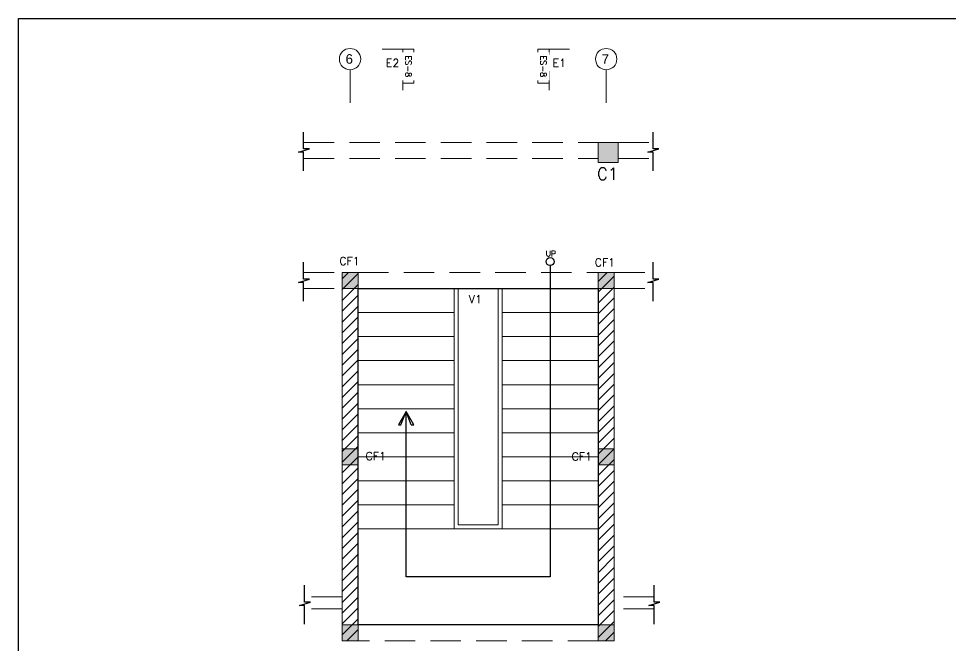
# Model space of a CAD drawing. Header units: metres. Extents: x -44 to 358, y -246 to 48.
# Drawn here: x 110 to 121.64, y 29.8 to 37.63 of the extents above; entities that cross this region are included whole.
import ezdxf

# ---------------------------------------------------------------- set-up
doc = ezdxf.new("R2010")
doc.units = ezdxf.units.M
doc.header["$LTSCALE"] = 0.3
doc.linetypes.add('Grid Line 1_2_', pattern=[22.225, 12.7, -3.175, 3.175, -3.175])
doc.linetypes.add('HIDDEN', pattern=[9.525, 6.35, -3.175])
for name, color, linetype, lineweight in [('0-S-GRID', 1, 'Continuous', 9), ('0-S-GRID-IDEN', 1, 'Continuous', 9), ('baranda vidrio', 143, 'Continuous', 0), ('BP-SOTANO', 3, 'Continuous', 0), ('Columnas', 7, 'Continuous', 18), ('DETALLES', 7, 'Continuous', 20), ('MUROS', 7, 'Continuous', 15), ('piso', 251, 'Continuous', 18), ('VIGAS', 1, 'HIDDEN', 15)]:
    doc.layers.add(name, color=color, linetype=linetype, lineweight=lineweight)
for name, color, linetype in [('BP', 3, 'Continuous'), ('DIMTEXTO', 4, 'Continuous'), ('HATCH', 8, 'Continuous'), ('TEXTOS', 4, 'Continuous')]:
    doc.layers.add(name, color=color, linetype=linetype)
doc.styles.add('Arial_2', font='arial.ttf', dxfattribs={"height": 0.2})
doc.styles.add('Roman', font='romans')
doc.styles.add('SIMPLEX', font='simplex_.ttf', dxfattribs={"height": 0.2})
doc.styles.add('SMPLEX', font='simplex.shx')
pattern_1 = [(45, (90.370215, 65.53534), (-0.06735192, 0.06735192), [])]

# ---------------------------------------------------------------- blocks, each defined once
blk = doc.blocks.new('A$Ccc84535b')
at = {"layer": 'baranda vidrio'}
for p, q in [((-2, 4.4), (-2, 1.4)), ((-2, 4.4), (-1.95, 4.4)), ((-1.95, 4.4), (-1.95, 1.45)), ((-1.45, 4.4), (-1.45, 1.45)), ((-1.45, 4.4), (-1.4, 4.4)), ((-1.4, 4.4), (-1.4, 1.4)), ((-1.4, 1.4), (-2, 1.4)), ((-1.45, 1.45), (-1.95, 1.45))]:
    blk.add_line(p, q, dxfattribs=at)
at = {"layer": 'piso', "color": 252}
for p, q in [((-2, 4.4), (-3.2, 4.4)), ((-0.2, 4.4), (-1.4, 4.4)), ((-2, 4.1), (-3.2, 4.1)), ((-0.2, 4.1), (-1.4, 4.1)), ((-2, 3.8), (-3.2, 3.8)), ((-0.2, 3.8), (-1.4, 3.8)), ((-2, 3.5), (-3.2, 3.5)), ((-0.2, 3.5), (-1.4, 3.5)), ((-2, 3.2), (-3.2, 3.2)), ((-0.2, 3.2), (-1.4, 3.2)), ((-2, 2.9), (-3.2, 2.9)), ((-0.2, 2.9), (-1.4, 2.9)), ((-2, 2.6), (-3.2, 2.6)), ((-0.2, 2.6), (-1.4, 2.6)), ((-2, 2.3), (-3.2, 2.3)), ((-0.2, 2.3), (-1.4, 2.3)), ((-2, 2), (-3.2, 2)), ((-0.2, 2), (-1.4, 2)), ((-2, 1.7), (-3.2, 1.7)), ((-0.2, 1.7), (-1.4, 1.7)), ((-0.2, 1.4), (-3.2, 1.4))]:
    blk.add_line(p, q, dxfattribs=at)
at = {"layer": 'TEXTOS'}
for p, q in [((-0.8, 4.687), (-0.8, 0.8)), ((-2.6, 2.864), (-2.696, 2.698)), ((-2.665, 2.698), (-2.6, 2.864)), ((-2.6, 0.8), (-2.6, 2.864)), ((-2.504, 2.698), (-2.6, 2.864)), ((-2.535, 2.698), (-2.6, 2.864)), ((-2.696, 2.698), (-2.665, 2.698)), ((-2.535, 2.698), (-2.504, 2.698)), ((-0.8, 0.8), (-2.6, 0.8))]:
    blk.add_line(p, q, dxfattribs=at)
blk.add_circle((-0.8, 4.737), 0.05, dxfattribs=at)
at = {"layer": 'TEXTOS', "insert": (-0.727, 4.873), "char_height": 0.07, "attachment_point": 3, "style": 'Roman'}
blk.add_mtext_dynamic_manual_height_columns('UP', width=109.13071, gutter_width=50, heights=[0], dxfattribs=at)
blk = doc.blocks.new('A$C64151F5E')
at = {"layer": 'DETALLES', "color": 6, "linetype": 'Continuous'}
blk.add_line((0, 0), (0, 0.255), dxfattribs=at)
at = {"layer": 'DETALLES', "color": 5, "linetype": 'Continuous'}
blk.add_line((-0.424, 0), (-0.514, 0), dxfattribs=at)
at = {"layer": 'DETALLES', "color": 8, "linetype": 'Continuous'}
blk.add_lwpolyline([(0, -0.14), (-0.424, -0.14), (-0.424, 0), (0, 0)], close=True, dxfattribs=at)

msp = doc.modelspace()

# ---------------------------------------------------------------- hatches: boundary and pattern name
at = {"layer": 'HATCH', "ltscale": 0.2}
h = msp.add_hatch(color=256, dxfattribs=at)
h.dxf.hatch_style = 1
h.paths.add_polyline_path([(117.2421396, 36.0862503), (117.4921396, 36.0862503), (117.4921396, 35.8362503), (117.2421396, 35.8362503)])
h = msp.add_hatch(dxfattribs=at)
h.set_pattern_fill('ANSI31', color=256, scale=0.03)
h.set_pattern_definition(pattern_1)
h.paths.add_polyline_path([(114.2421396, 29.8612503), (114.2421396, 34.4612503), (114.0421396, 34.4612503), (114.0421396, 29.8612503)])
h = msp.add_hatch(color=256, dxfattribs=at)
h.dxf.hatch_style = 1
h.paths.add_polyline_path([(114.0421396, 34.2612503), (114.2421396, 34.2612503), (114.2421396, 34.4612503), (114.0421396, 34.4612503)])
h = msp.add_hatch(dxfattribs=at)
h.set_pattern_fill('ANSI31', color=256, scale=0.03)
h.set_pattern_definition(pattern_1)
h.paths.add_polyline_path([(117.2421396, 34.4612503), (117.2421396, 29.8612503), (117.4421396, 29.8612503), (117.4421396, 34.4612503)])
h = msp.add_hatch(color=256, dxfattribs=at)
h.dxf.hatch_style = 1
h.paths.add_polyline_path([(117.2421396, 34.2612503), (117.4421396, 34.2612503), (117.4421396, 34.4612503), (117.2421396, 34.4612503)])
h = msp.add_hatch(color=256, dxfattribs=at)
h.dxf.hatch_style = 1
h.paths.add_polyline_path([(114.0421396, 32.0612503), (114.2421396, 32.0612503), (114.2421396, 32.2612503), (114.0421396, 32.2612503)])
h = msp.add_hatch(color=256, dxfattribs=at)
h.dxf.hatch_style = 1
h.paths.add_polyline_path([(117.2421396, 32.0612503), (117.4421396, 32.0612503), (117.4421396, 32.2612503), (117.2421396, 32.2612503)])
h = msp.add_hatch(color=256, dxfattribs=at)
h.dxf.hatch_style = 1
h.paths.add_polyline_path([(114.0421402, 29.8612519), (114.2421402, 29.8612519), (114.2421402, 30.0612519), (114.0421402, 30.0612519)])
h = msp.add_hatch(color=256, dxfattribs=at)
h.dxf.hatch_style = 1
h.paths.add_polyline_path([(117.2421402, 29.8612519), (117.4421402, 29.8612519), (117.4421402, 30.0612519), (117.2421402, 30.0612519)])

# ---------------------------------------------------------------- linework, layer by layer
at = {"layer": '0-S-GRID', "linetype": 'Grid Line 1_2_'}
for p, q in [((114.1421396, 36.9943558), (114.1421396, 36.5834518)), ((114.1421396, 36.9943558), (114.1421396, 36.5834518)), ((117.3421396, 36.9943558), (117.3421396, 36.5834518)), ((117.3421396, 36.9943558), (117.3421396, 36.5834519))]:
    msp.add_line(p, q, dxfattribs=at)
at = {"layer": '0-S-GRID-IDEN'}
for centre in [(114.1421396, 37.1276891), (117.3421396, 37.1276891)]:
    msp.add_circle(centre, 0.1333333, dxfattribs=at)
at = {"layer": 'BP', "ltscale": 8}
msp.add_lwpolyline([(110, 37.6335309), (160, 37.6335309), (160, 0), (110, 0)], close=True, dxfattribs=at)
msp.add_lwpolyline([(110, 37.6335309), (160, 37.6335309), (160, 0), (110, 0)], close=True, dxfattribs=at)
at = {"layer": 'BP'}
for points in [[(113.561567, 35.7310196), (113.561567, 35.9642077), (113.4966406, 35.9642086), (113.6344513, 36.0057069), (113.561567, 36.0057069), (113.5617772, 36.2153581)], [(117.9288145, 35.7310196), (117.9288145, 35.9642077), (117.8638881, 35.9642086), (118.0016987, 36.0057069), (117.9288145, 36.0057069), (117.9290246, 36.2153581)], [(113.561567, 34.1060196), (113.561567, 34.3392077), (113.4966406, 34.3392086), (113.6344513, 34.3807069), (113.561567, 34.3807069), (113.5617772, 34.5903581)], [(117.9288145, 34.1060196), (117.9288145, 34.3392077), (117.8638881, 34.3392086), (118.0016987, 34.3807069), (117.9288145, 34.3807069), (117.9290246, 34.5903581)], [(113.573708, 30.0708262), (113.573708, 30.3040144), (113.5087816, 30.3040152), (113.6465922, 30.3455136), (113.573708, 30.3455136), (113.5739181, 30.5551647)], [(117.9409554, 30.0708262), (117.9409554, 30.3040144), (117.876029, 30.3040152), (118.0138397, 30.3455136), (117.9409554, 30.3455136), (117.9411656, 30.5551647)]]:
    msp.add_lwpolyline(points, dxfattribs=at)
at = {"layer": 'BP', "ltscale": 0.2}
msp.add_lwpolyline([(117.2421396, 30.0612503), (114.2421396, 30.0612503), (114.2421396, 34.2612503), (117.2421396, 34.2612503)], close=True, dxfattribs=at)
at = {"layer": 'Columnas', "ltscale": 0.2}
for points in [[(114.0421396, 34.2612503), (114.2421396, 34.2612503), (114.2421396, 34.4612503), (114.0421396, 34.4612503)], [(117.2421396, 34.2612503), (117.4421396, 34.2612503), (117.4421396, 34.4612503), (117.2421396, 34.4612503)], [(114.0421396, 32.0612503), (114.2421396, 32.0612503), (114.2421396, 32.2612503), (114.0421396, 32.2612503)], [(117.2421396, 32.0612503), (117.4421396, 32.0612503), (117.4421396, 32.2612503), (117.2421396, 32.2612503)], [(114.0421402, 29.8612519), (114.2421402, 29.8612519), (114.2421402, 30.0612519), (114.0421402, 30.0612519)], [(117.2421402, 29.8612519), (117.4421402, 29.8612519), (117.4421402, 30.0612519), (117.2421402, 30.0612519)]]:
    msp.add_lwpolyline(points, close=True, dxfattribs=at)
at = {"layer": 'MUROS'}
for points in [[(117.2421396, 36.0862503), (117.4921396, 36.0862503), (117.4921396, 35.8362503), (117.2421396, 35.8362503)], [(114.2421396, 29.8612503), (114.2421396, 34.4612503), (114.0421396, 34.4612503), (114.0421396, 29.8612503)], [(117.2421396, 34.4612503), (117.2421396, 29.8612503), (117.4421396, 29.8612503), (117.4421396, 34.4612503)]]:
    msp.add_lwpolyline(points, close=True, dxfattribs=at)
at = {"layer": 'VIGAS', "ltscale": 0.2}
for p, q in [((113.561567, 36.0862503), (117.2421396, 36.0862503)), ((117.4921396, 36.0862503), (117.9288952, 36.0862503)), ((113.561567, 35.8862503), (117.2421396, 35.8862503)), ((117.4921396, 35.8862503), (117.9288952, 35.8862503)), ((113.561567, 34.4612503), (114.0421396, 34.4612503)), ((114.2421396, 34.4612503), (117.2421396, 34.4612503)), ((117.4421396, 34.4612503), (117.9288952, 34.4612503)), ((113.561567, 34.2612503), (114.0421396, 34.2612503)), ((114.2421396, 34.2612503), (117.2421396, 34.2612503)), ((117.4421396, 34.2612503), (117.9288952, 34.2612503)), ((114.0421402, 30.4112519), (113.573708, 30.4112519)), ((117.9410213, 30.4112519), (117.4421402, 30.4112519)), ((114.0421402, 30.2612519), (113.573708, 30.2612519)), ((117.9410213, 30.2612519), (117.4421402, 30.2612519)), ((117.2421404, 30.0612503), (114.2421397, 30.0612519)), ((117.2421403, 29.8612503), (114.2421396, 29.8612519))]:
    msp.add_line(p, q, dxfattribs=at)

# ---------------------------------------------------------------- block references
at = {"layer": 'BP-SOTANO', "rotation": 90.00000000000001}
msp.add_blockref('A$C64151F5E', (114.799499, 37.2526305), dxfattribs=at)
at = {"layer": 'BP-SOTANO', "xscale": -1, "rotation": 270}
msp.add_blockref('A$C64151F5E', (116.6283154, 37.2526305), dxfattribs=at)

# ---------------------------------------------------------------- texts
at = {"layer": 'DIMTEXTO', "char_height": 0.1190625, "width": 0.11223625, "attachment_point": 3, "style": 'Arial_2'}
for s, insert in [('6', (114.1782514, 37.189125)), ('7', (117.3782514, 37.189125))]:
    msp.add_mtext(s, dxfattribs=dict(at, insert=insert))

# ---------------------------------------------------------------- next in the draw order: texts
at = {"layer": 'DIMTEXTO', "color": 4, "lineweight": 0, "char_height": 0.1, "style": 'SIMPLEX', "bg_fill": 2}
for s, insert, attachment_point in [('\\A1;E2', (114.7556525, 37.0799084), 6), ('\\A1;E1', (116.6721619, 37.0799084), 4)]:
    msp.add_mtext(s, dxfattribs=dict(at, insert=insert, attachment_point=attachment_point))
at = {"layer": 'DIMTEXTO', "color": 4, "attachment_point": 5, "rotation": 0.00000001, "style": 'SMPLEX', "bg_fill": 3, "box_fill_scale": 1.1, "bg_fill_color": 256, "bg_fill_true_color": 13158600, "bg_fill_transparency": 0}
for s, insert, char_height in [('\\A1;C1', (117.3595335, 35.6949861), 0.15), ('\\A1;CF1', (114.1345513, 34.6054217), 0.1), ('\\A1;CF1', (117.3258707, 34.5887527), 0.1), ('\\A1;V1', (115.7071812, 34.1273009), 0.1), ('\\A1;CF1', (114.4624136, 32.169565), 0.1), ('\\A1;CF1', (117.0367654, 32.1640086), 0.1)]:
    msp.add_mtext(s, dxfattribs=dict(at, insert=insert, char_height=char_height))

# ---------------------------------------------------------------- next in the draw order: block references
at = {"layer": 'HATCH', "ltscale": 0.2}
msp.add_blockref('A$Ccc84535b', (117.4421402, 29.8612519), dxfattribs=at)

# ---------------------------------------------------------------- next in the draw order: texts
at = {"layer": 'DIMTEXTO', "color": 4, "lineweight": 0, "char_height": 0.075, "attachment_point": 4, "rotation": 270, "style": 'SIMPLEX', "bg_fill": 2}
for insert in [(114.8707864, 37.1754223), (116.5570279, 37.1754223)]:
    msp.add_mtext('\\A1;ES-8', dxfattribs=dict(at, insert=insert))

doc.saveas('drawing.dxf')
